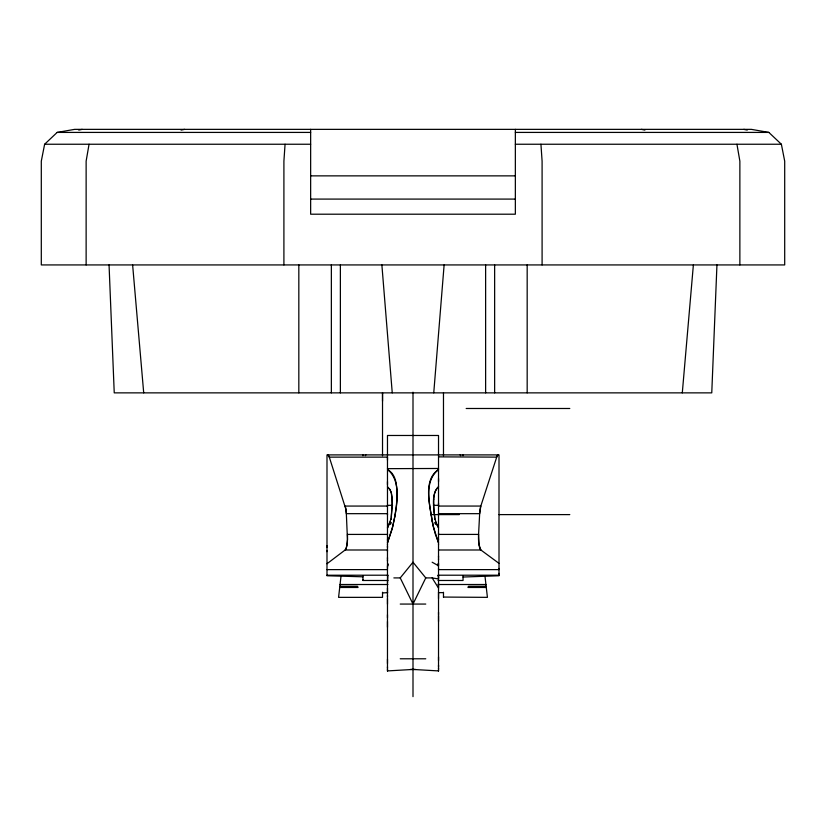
<?xml version="1.0" encoding="UTF-8"?>
<svg xmlns="http://www.w3.org/2000/svg" width="826" height="826" viewBox="0 0 826 826"><rect width="100%" height="100%" fill="white"/><g stroke="black" fill="none" stroke-linecap="round" stroke-linejoin="round"><path stroke-width="1.24" d="M326.993 575.237L387.91 575.206M326.993 563.755L345.134 549.992A13.299 2.881 90 0 0 346.208 548.134L347.034 544.468A12.627 2.736 -90 0 0 347.467 539.636L346.342 513.669A12.648 2.746 -90 0 0 345.918 509.353L329.295 457.129L327.695 454.899A13.402 2.901 -90 0 1 328.531 455.467A13.247 2.87 90 0 1 329.295 457.139L387.477 457.129L387.477 460.185M326.993 551.654L326.993 550.457M326.993 547.514L326.993 545.666M387.972 580.482L362.955 580.482L362.955 579.718M382.521 592.934L387.6 592.634M382.521 401.178L382.521 392.866L382.521 455.807M387.477 671.073L387.477 435.478L438.523 435.478L438.523 671.073M387.477 670.371L387.477 669.39M387.477 668.244L387.477 666.83M387.477 663.577L387.477 659.189M387.477 627.254L387.477 621.493M387.477 617.755L387.477 614.699M387.477 604.157L387.477 598.571M387.477 597.012L387.477 595.319M387.477 593.202L387.477 588.091M387.477 583.332L387.89 575.278M387.477 568.505L387.477 565.769M387.477 561.03L387.477 559.811M387.477 559.274L387.477 557.55M387.477 551.221L387.477 549.992L345.134 549.992L346.208 548.134A12.958 2.808 -90 0 0 347.034 544.458L347.467 539.636A12.504 2.705 90 0 0 347.436 534.422L387.477 534.412L387.477 535.042M387.477 547.617L387.477 546.027M387.477 544.984L387.477 544.468M387.477 542.971L392.618 526.998M387.477 540.276L387.477 539.626M387.477 528.082L391.059 518.728L392.391 504.077L391.348 492.823L389.8 489.353L387.477 486.937L389.944 489.57L391.266 492.564L392.164 497.634A11.409 0.65 -89.9 0 1 392.288 499.451M387.477 514.97L387.477 513.669L346.342 513.669L345.918 509.363A12.958 2.808 90 0 0 345.185 506.07L387.477 506.059M387.477 506.823L387.477 505.326L392.577 505.326M387.477 484.655L387.477 481.599M387.477 468.662L438.523 468.476M438.523 670.289L438.523 670.918L413 669.442L387.477 670.918M438.523 669.39L438.523 667.945M438.523 666.83L438.523 665.178M438.523 660.583L438.523 656.928M438.523 621.493L438.523 615.68M438.523 614.699L438.523 612.273M438.523 598.571L438.523 593.202M438.523 583.332L438.523 588.091L432.143 577.911L425.762 577.911L413 562.217L400.238 577.911L393.857 577.911M438.523 575.072L438.523 578.974L432.143 577.911M438.523 568.391L438.523 569.62L499.007 569.62L499.007 568.422M438.523 563.342L438.523 565.769L432.143 562.217M438.523 559.811L438.523 558.582M438.523 557.55L438.523 555.981M438.523 549.992L480.866 549.992L499.007 563.363M438.523 544.468L438.523 543.921M438.523 539.626L438.523 538.965M438.523 533.121L438.523 534.412L478.564 534.412L479.658 513.669A12.648 2.746 90 0 1 480.082 509.363A12.958 2.808 90 0 1 480.815 506.059L496.705 457.129A13.247 2.87 90 0 1 497.469 455.456L498.305 454.899A13.402 2.901 -90 0 0 497.469 455.477L496.705 457.129L438.523 456.871M438.523 513.111L438.523 513.669L479.658 513.669L480.815 506.059L438.523 506.059L438.523 503.003M434.672 517.283C433.898 507.319 430.945 494.578 438.523 486.659M438.523 481.599L438.523 478.543M432.122 521.402C429.985 504.614 423.118 481.775 438.523 469.571M484.924 575.66L487.423 597.353L443.479 597.064M463.045 577.033L499.007 575.763L499.007 454.899L326.993 454.899L326.993 575.763L362.955 576.806M463.045 455.704L463.045 454.899M499.007 573.358L499.007 575.206L438.09 575.206M478.564 534.412L478.966 544.468L480.866 549.992A13.299 2.881 -90 0 1 479.792 548.144A12.958 2.808 -90 0 1 478.966 544.468A12.627 2.736 90 0 1 478.564 534.35M433.712 499.389L433.805 509.89L434.941 518.728L436.541 524.169L438.523 527.68L435.715 521.836M716.947 264.929L711.764 392.866L114.236 392.866L109.053 264.929M285.063 144.24L283.907 161.153L283.907 264.929M433.753 392.866L444.12 264.929M682.297 392.866L693.375 264.929M341.076 575.66L338.577 597.353L382.521 597.353L382.521 592.252M391.328 517.283L392.288 499.389M89.053 144.24L86.131 161.153L86.131 264.929M394.766 516.766C396.614 505.45 398.07 493.762 395.974 482.374C394.993 477.511 392.67 472.462 388.127 470.004C402.159 482.136 396.738 507.835 392.701 526.689M394.704 517.076L392.071 529.167L387.477 542.754M44.625 144.24L41.3 161.153L41.3 264.929L784.7 264.929L784.7 161.153L781.375 144.24L768.851 132.418L751.381 129.362L74.619 129.362L57.149 132.418L44.625 144.24L310.648 144.24M390.285 521.836L387.477 527.68M425.762 577.911L413 604.064L400.238 577.911M365.288 455.704L365.877 454.899M438.523 486.937C435.188 489.322 434.187 493.762 433.836 497.634A11.409 0.65 89.9 0 0 433.712 499.451M438.523 469.664C421.394 480.34 431.11 510.468 433.299 526.689M78.738 130.095L82.197 129.362M181.09 130.095L184.559 129.362M57.149 132.418L310.648 132.418M515.352 132.418L768.851 132.418M515.352 144.24L781.375 144.24M310.648 175.866L515.352 175.866M310.648 199.087L515.352 199.087M466.174 408.488L569.795 408.488M433.423 505.326L438.523 505.326M430.625 514.608L459.297 514.608M499.059 514.608L569.795 514.608M326.993 569.62L387.477 569.62M438.028 580.482L463.045 580.482L463.045 575.588M340.054 584.509L387.921 584.509M438.079 584.509L485.946 584.509M339.847 586.305L357.544 586.305L358.05 587.472L339.713 587.472M486.153 586.305L468.456 586.305L467.95 587.472L486.287 587.472M438.399 592.634L443.479 592.634M400.238 604.064L425.762 604.064M400.238 658.787L425.762 658.787M410.45 669.442L415.55 669.442M743.803 129.362L747.262 130.095M641.441 129.362L644.91 130.095M460.123 454.899L460.712 455.704M433.382 526.998L438.523 542.754L435.292 534.009L432.184 521.712M736.947 144.24L739.869 161.153L739.869 264.929M438.11 575.278L438.523 577.663M132.625 264.929L143.703 392.866M381.88 264.929L392.247 392.866M540.937 144.24L542.093 161.153L542.093 264.929M527.174 264.929L527.174 392.866M515.352 129.362L515.352 214.202L310.648 214.202L310.648 129.362M494.64 264.929L494.64 392.866M485.626 264.929L485.626 392.866M443.479 392.866L443.479 455.807M443.479 592.252L443.479 597.353M413 392.185L413 696.638M362.955 454.899L362.955 455.704M362.955 575.588L362.955 580.482M340.374 264.929L340.374 392.866M331.36 264.929L331.36 392.866M298.826 264.929L298.826 392.866M387.941 565.851A233.779 13.247 -86.4 0 1 388.303 564.024M391.276 522.517A164.157 12.173 87.4 0 1 390.419 524.365M391.369 518.036A112.222 7.785 88.5 0 1 391.09 519.389M437.697 564.024A233.779 13.247 86.4 0 1 438.059 565.851M435.581 524.365A164.157 12.173 -87.4 0 1 434.724 522.517M434.91 519.389A112.222 7.785 -88.5 0 1 434.631 518.036"/></g></svg>
